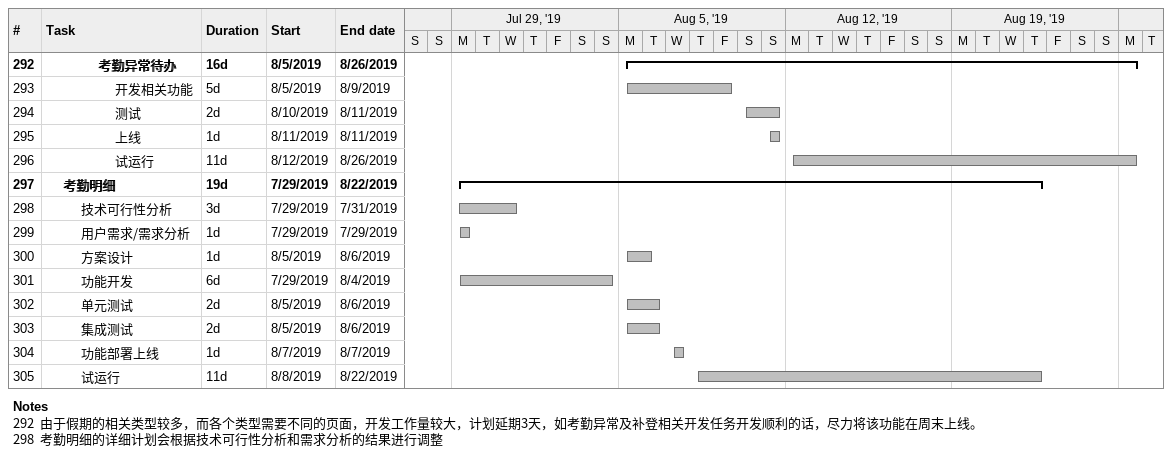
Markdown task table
| ID | Level | Task | Duration | Start | Finish |
|---|---|---|---|---|---|
| 292 | 4 | **考勤异常待办** | 16d | 2019-08-05 | 2019-08-26 |
| 293 | 5 | 开发相关功能 | 5d | 2019-08-05 | 2019-08-09 |
| 294 | 5 | 测试 | 2d | 2019-08-10 | 2019-08-11 |
| 295 | 5 | 上线 | 1d | 2019-08-11 | 2019-08-11 |
| 296 | 5 | 试运行 | 11d | 2019-08-12 | 2019-08-26 |
| 297 | 2 | **考勤明细** | 19d | 2019-07-29 | 2019-08-22 |
| 298 | 3 | 技术可行性分析 | 3d | 2019-07-29 | 2019-07-31 |
| 299 | 3 | 用户需求/需求分析 | 1d | 2019-07-29 | 2019-07-29 |
| 300 | 3 | 方案设计 | 1d | 2019-08-05 | 2019-08-06 |
| 301 | 3 | 功能开发 | 6d | 2019-07-29 | 2019-08-04 |
| 302 | 3 | 单元测试 | 2d | 2019-08-05 | 2019-08-06 |
| 303 | 3 | 集成测试 | 2d | 2019-08-05 | 2019-08-06 |
| 304 | 3 | 功能部署上线 | 1d | 2019-08-07 | 2019-08-07 |
| 305 | 3 | 试运行 | 11d | 2019-08-08 | 2019-08-22 |

Notes
- 292: 由于假期的相关类型较多，而各个类型需要不同的页面，开发工作量较大，计划延期3天，如考勤异常及补登相关开发任务开发顺利的话，尽力将该功能在周末上线。
- 298: 考勤明细的详细计划会根据技术可行性分析和需求分析的结果进行调整
